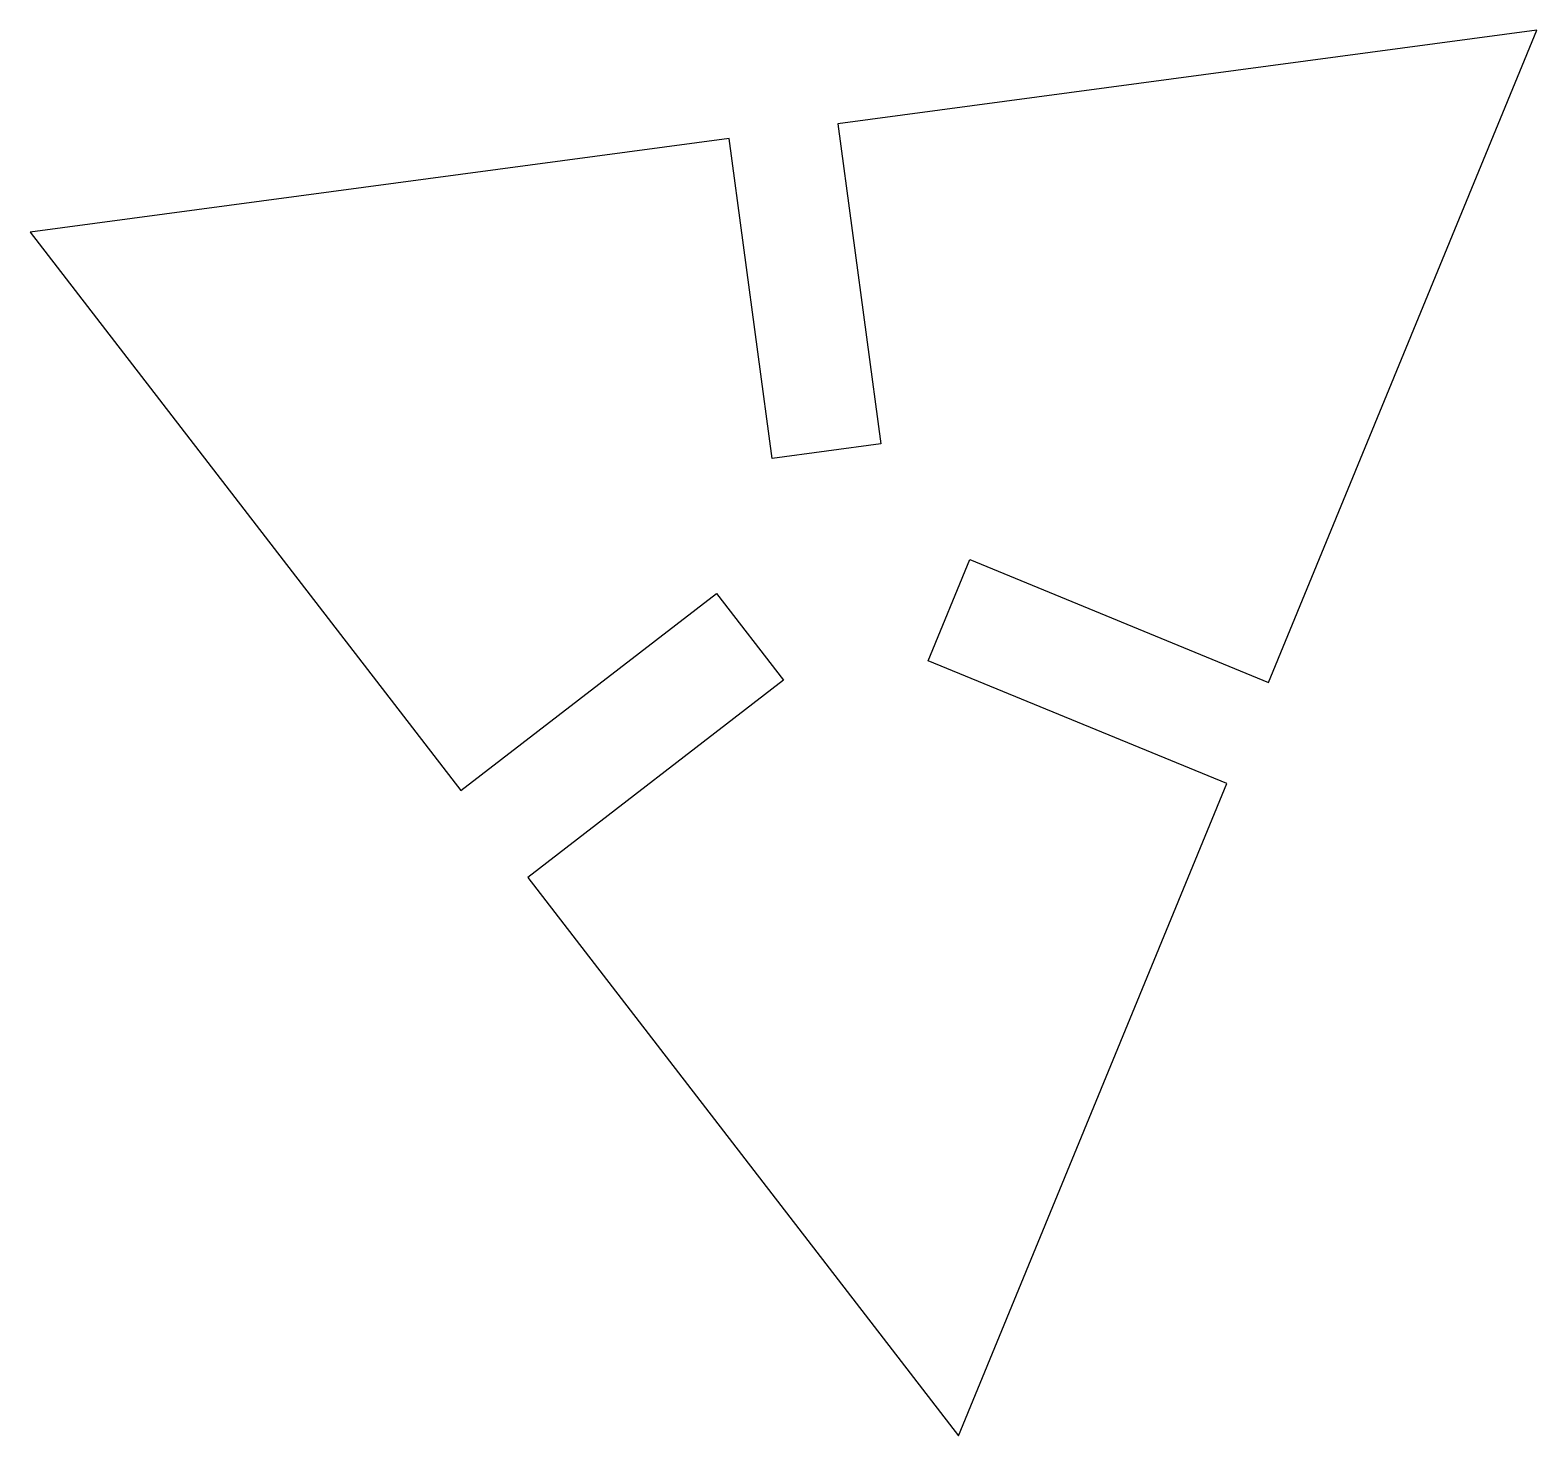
# Model space of a CAD drawing. Header units: millimetres. Extents: x -23.1 to 19.8, y -24.8 to 15.3.
import ezdxf

# ---------------------------------------------------------------- set-up
doc = ezdxf.new("R2010")
doc.units = ezdxf.units.MM
doc.layers.get('0').update_dxf_attribs({"linetype": 'CONTINUOUS'})

msp = doc.modelspace()

# ---------------------------------------------------------------- linework, layer by layer
for p, q in [((19.798, 15.266), (-0.115, 12.596)), ((12.153, -3.314), (19.798, 15.266)), ((-0.115, 12.596), (1.108, 3.478)), ((-3.207, 12.182), (-23.12, 9.513)), ((-1.985, 3.063), (-3.207, 12.182)), ((-23.12, 9.513), (-10.852, -6.398)), ((1.108, 3.478), (-1.985, 3.063)), ((2.458, -2.698), (3.645, 0.187)), ((3.645, 0.187), (12.153, -3.314)), ((-10.852, -6.398), (-3.566, -0.78)), ((-3.566, -0.78), (-1.661, -3.25)), ((10.966, -6.199), (2.458, -2.698)), ((-1.661, -3.25), (-8.946, -8.868)), ((3.322, -24.778), (10.966, -6.199)), ((-8.946, -8.868), (3.322, -24.778))]:
    msp.add_line(p, q)

doc.saveas('drawing.dxf')
